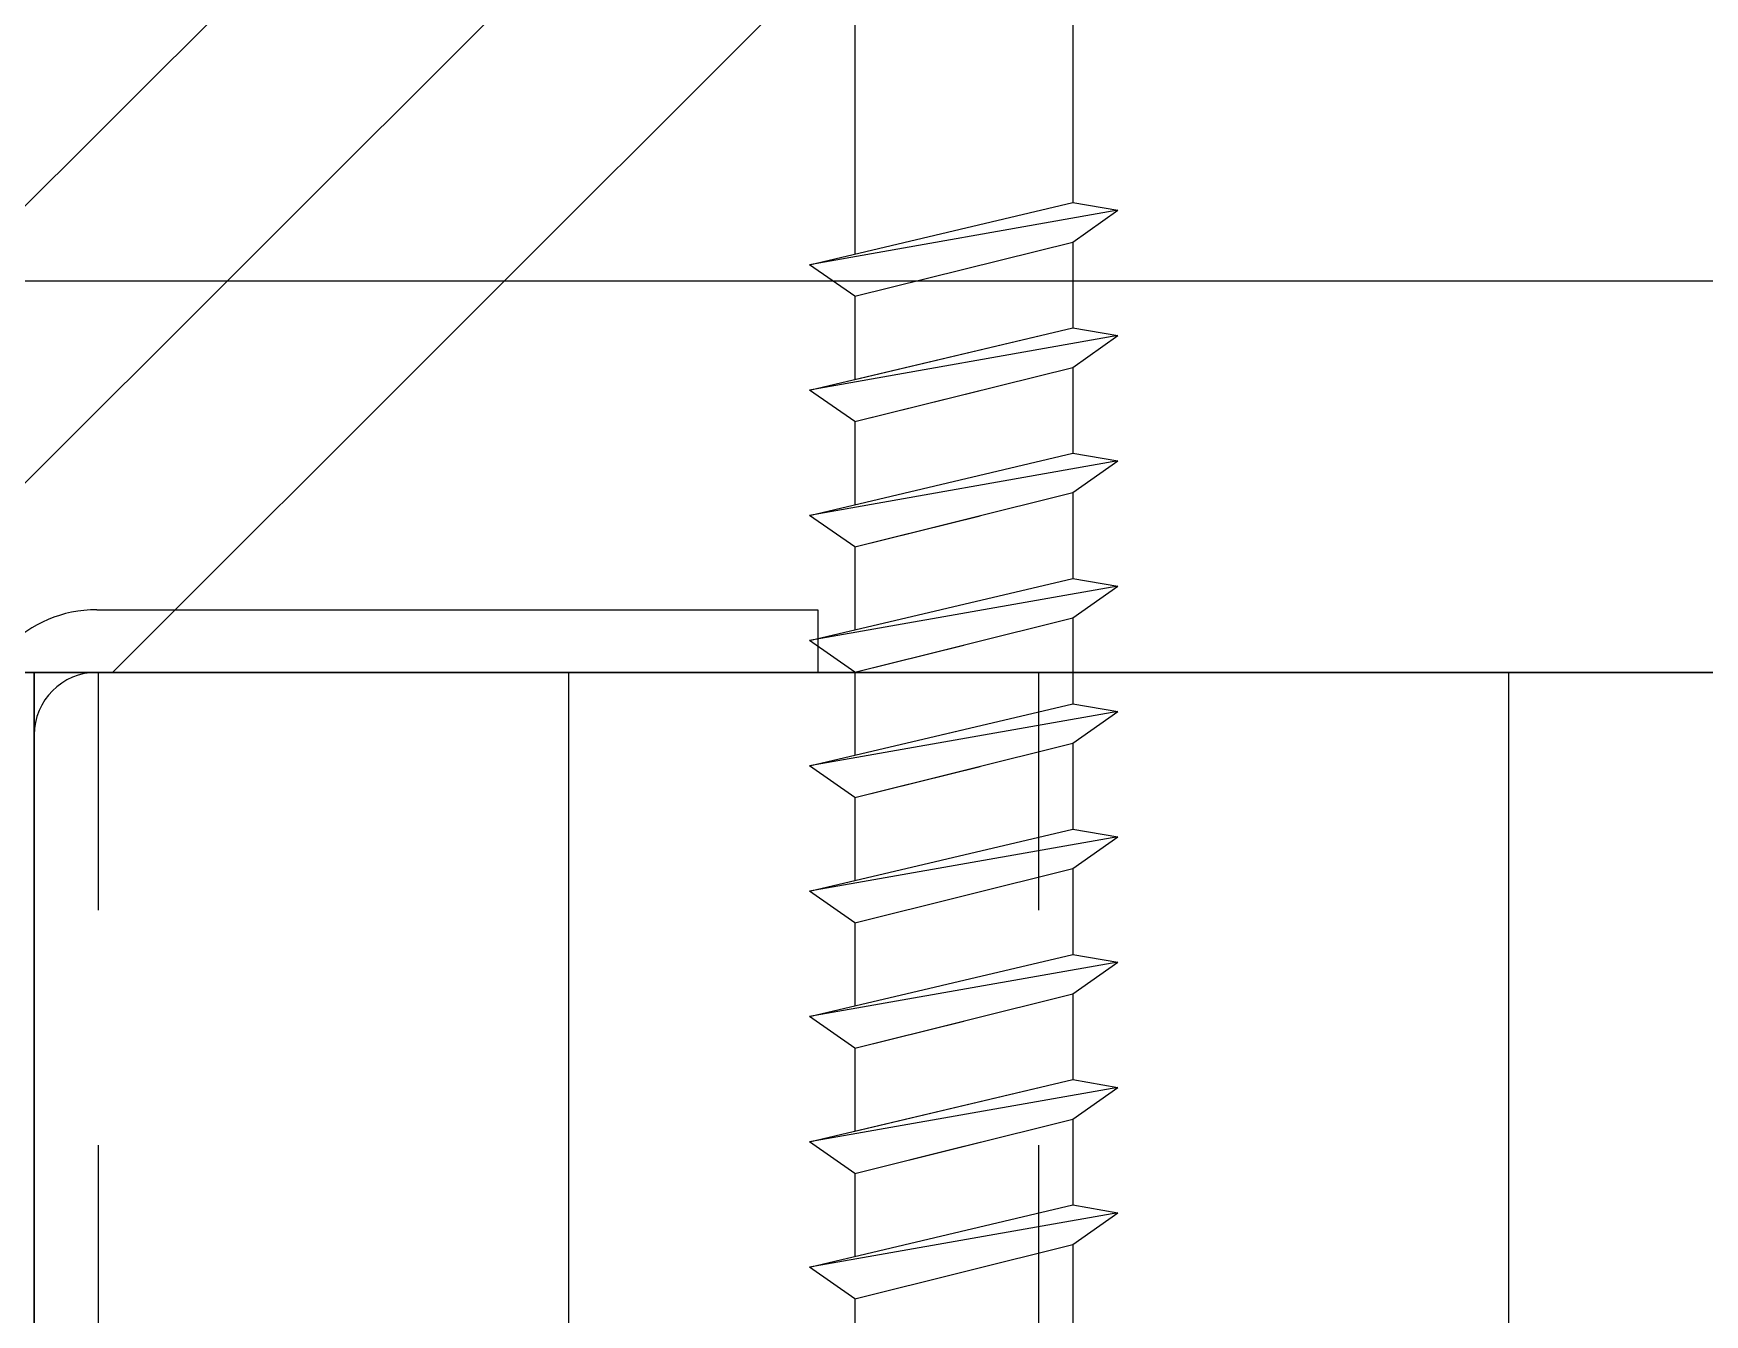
# Model space of a CAD drawing. Header units: inches. Extents: x -2661 to 42767, y -1222 to 9099.
# Drawn here: x -245.677 to -244.344, y 3475.24 to 3476.263 of the extents above; entities that cross this region are included whole.
import ezdxf

# ---------------------------------------------------------------- set-up
doc = ezdxf.new("R2010")
doc.units = ezdxf.units.IN
doc.header["$LTSCALE"] = 12
doc.header["$MEASUREMENT"] = 0
doc.layers.get('0').update_dxf_attribs({"linetype": 'CONTINUOUS'})
for name, color, linetype in [('S-FASTENERS', 2, 'CONTINUOUS'), ('S-SIMPSON', 2, 'CONTINUOUS'), ('S-WOOD', 3, 'CONTINUOUS')]:
    doc.layers.add(name, color=color, linetype=linetype)

# ---------------------------------------------------------------- blocks, each defined once
blk = doc.blocks.new('*U1147')
at = {"layer": 'S-WOOD'}
h = blk.add_hatch(dxfattribs=at)
h.set_pattern_fill('ANSI33', color=1, scale=3, angle=45, style=0)
h.set_pattern_definition([(90, (3.75, -8.375), (-0.75, 1e-16), []), (90, (4.125, -8), (-0.75, 1e-16), [0.375, -0.1875])])
h.paths.add_polyline_path([(5.25, -11.875), (0, -11.875), (0, 0), (5.25, 0)])
blk.add_lwpolyline([(5.25, -11.875), (0, -11.875), (0, 0), (5.25, 0)], close=True)
at = {"color": 4}
blk.add_lwpolyline([(0, 0), (5.25, 0), (5.25, -11.875), (0, -11.875)], close=True, dxfattribs=at)
blk = doc.blocks.new('SDS.25X6-f')
at = {"layer": 'S-SIMPSON'}
for p, q in [((0.087, -0.5316), (0.087, -2.75)), ((0.087, -0.5316), (0.087, -2.75)), ((-0.087, -0.536), (-0.087, -2.7912)), ((-0.087, -0.5749), (-0.087, -2.7912)), ((0.087, -2.6816), (0.087, -2.75)), ((0.087, -2.6816), (0.087, -2.75)), ((0.087, -2.6816), (0.087, -2.75)), ((0.087, -2.6816), (0.087, -2.75)), ((0.087, -2.6816), (0.087, -2.75)), ((0.087, -2.6816), (0.087, -2.75)), ((-0.087, -2.7249), (-0.087, -2.7912)), ((-0.087, -2.7249), (-0.087, -2.7912)), ((-0.087, -2.7249), (-0.087, -2.7912)), ((-0.087, -2.7249), (-0.087, -2.7912)), ((-0.087, -2.7249), (-0.087, -2.7912)), ((-0.087, -2.7249), (-0.087, -2.7912)), ((-0.087, -2.7249), (-0.087, -2.7912)), ((-0.087, -2.7249), (-0.087, -2.7912))]:
    blk.add_line(p, q, dxfattribs=at)
at = {"layer": 'S-SIMPSON', "color": 1}
for p, q in [((-0.123, -2.7997), (0.087, -2.75)), ((-0.123, -2.7997), (0.087, -2.75)), ((-0.123, -2.7997), (0.087, -2.75)), ((-0.123, -2.7997), (0.087, -2.75)), ((0.123, -2.7563), (-0.123, -2.7997)), ((0.123, -2.7563), (-0.123, -2.7997)), ((0.123, -2.7563), (-0.123, -2.7997)), ((0.123, -2.7563), (-0.123, -2.7997)), ((0.087, -2.75), (0.123, -2.7563)), ((0.087, -2.75), (0.123, -2.7563)), ((0.087, -2.75), (0.123, -2.7563)), ((0.087, -2.75), (0.123, -2.7563)), ((0.087, -2.7816), (0.123, -2.7563)), ((0.087, -2.7816), (0.123, -2.7563)), ((0.087, -2.7816), (0.123, -2.7563)), ((0.087, -2.7816), (0.123, -2.7563)), ((-0.087, -2.8249), (0.087, -2.7816)), ((-0.087, -2.8249), (0.087, -2.7816)), ((-0.087, -2.8249), (0.087, -2.7816)), ((-0.087, -2.8249), (0.087, -2.7816)), ((0.087, -2.7816), (0.087, -2.85)), ((0.087, -2.7816), (0.087, -2.85)), ((0.087, -2.7816), (0.087, -2.85)), ((0.087, -2.7816), (0.087, -2.85)), ((0.087, -2.7816), (0.087, -2.85)), ((0.087, -2.7816), (0.087, -2.85)), ((0.087, -2.7816), (0.087, -2.85)), ((0.087, -2.7816), (0.087, -2.85)), ((0.087, -2.7816), (0.087, -2.85)), ((0.087, -2.7816), (0.087, -2.85)), ((0.087, -2.7816), (0.087, -2.85)), ((0.087, -2.7816), (0.087, -2.85)), ((0.087, -2.7816), (0.087, -2.85)), ((0.087, -2.7816), (0.087, -2.85)), ((-0.087, -2.8249), (-0.123, -2.7997)), ((-0.087, -2.8249), (-0.123, -2.7997)), ((-0.087, -2.8249), (-0.123, -2.7997)), ((-0.087, -2.8249), (-0.123, -2.7997)), ((-0.087, -2.8249), (-0.123, -2.7997)), ((-0.087, -2.8249), (0, -2.8032)), ((-0.087, -2.8249), (-0.087, -2.8912)), ((-0.087, -2.8249), (-0.087, -2.8912)), ((-0.087, -2.8249), (-0.087, -2.8912)), ((-0.087, -2.8249), (-0.087, -2.8912)), ((-0.087, -2.8249), (-0.087, -2.8912)), ((-0.087, -2.8249), (-0.087, -2.8912)), ((-0.087, -2.8249), (-0.087, -2.8912)), ((-0.087, -2.8249), (-0.087, -2.8912)), ((-0.087, -2.8249), (-0.087, -2.8912)), ((-0.087, -2.8249), (-0.087, -2.8912)), ((-0.087, -2.8249), (-0.087, -2.8912)), ((-0.087, -2.8249), (-0.087, -2.8912)), ((-0.087, -2.8249), (-0.087, -2.8912)), ((-0.087, -2.8249), (-0.087, -2.8912)), ((-0.087, -2.8249), (-0.087, -2.8912)), ((-0.087, -2.8249), (-0.087, -2.8912)), ((-0.123, -2.8997), (0.087, -2.85)), ((-0.123, -2.8997), (0.087, -2.85)), ((-0.123, -2.8997), (0.087, -2.85)), ((-0.123, -2.8997), (0.087, -2.85)), ((-0.123, -2.8997), (0.087, -2.85)), ((-0.123, -2.8997), (0.087, -2.85)), ((-0.123, -2.8997), (0.087, -2.85)), ((-0.123, -2.8997), (0.087, -2.85)), ((-0.087, -2.8912), (0.087, -2.85)), ((0.087, -2.85), (0.123, -2.8563)), ((0.087, -2.85), (0.123, -2.8563)), ((0.087, -2.85), (0.123, -2.8563)), ((0.087, -2.85), (0.123, -2.8563)), ((0.087, -2.85), (0.123, -2.8563)), ((0.087, -2.85), (0.123, -2.8563)), ((0.087, -2.85), (0.123, -2.8563)), ((0.087, -2.85), (0.123, -2.8563)), ((0.087, -2.85), (0.123, -2.8563)), ((0.123, -2.8563), (-0.123, -2.8997)), ((0.123, -2.8563), (-0.123, -2.8997)), ((0.123, -2.8563), (-0.123, -2.8997)), ((0.123, -2.8563), (-0.123, -2.8997)), ((0.123, -2.8563), (-0.123, -2.8997)), ((0.123, -2.8563), (-0.123, -2.8997)), ((0.123, -2.8563), (-0.123, -2.8997)), ((0.123, -2.8563), (-0.123, -2.8997)), ((0.123, -2.8563), (-0.123, -2.8997)), ((0.087, -2.8816), (0.123, -2.8563)), ((0.087, -2.8816), (0.123, -2.8563)), ((0.087, -2.8816), (0.123, -2.8563)), ((0.087, -2.8816), (0.123, -2.8563)), ((0.087, -2.8816), (0.123, -2.8563)), ((0.087, -2.8816), (0.123, -2.8563)), ((0.087, -2.8816), (0.123, -2.8563)), ((0.087, -2.8816), (0.123, -2.8563)), ((0.087, -2.8816), (0.123, -2.8563)), ((-0.087, -2.9249), (0.087, -2.8816)), ((-0.087, -2.9249), (0.087, -2.8816)), ((-0.087, -2.9249), (0.087, -2.8816)), ((-0.087, -2.9249), (0.087, -2.8816)), ((-0.087, -2.9249), (0.087, -2.8816)), ((-0.087, -2.9249), (0.087, -2.8816)), ((-0.087, -2.9249), (0.087, -2.8816)), ((-0.087, -2.9249), (0.087, -2.8816)), ((-0.087, -2.9249), (0.087, -2.8816)), ((0.087, -2.8816), (0.087, -2.95)), ((0.087, -2.8816), (0.087, -2.95)), ((0.087, -2.8816), (0.087, -2.95)), ((0.087, -2.8816), (0.087, -2.95)), ((0.087, -2.8816), (0.087, -2.95)), ((0.087, -2.8816), (0.087, -2.95)), ((0.087, -2.8816), (0.087, -2.95)), ((0.087, -2.8816), (0.087, -2.95)), ((0.087, -2.8816), (0.087, -2.95)), ((0.087, -2.8816), (0.087, -2.95)), ((0.087, -2.8816), (0.087, -2.95)), ((0.087, -2.8816), (0.087, -2.95)), ((0.087, -2.8816), (0.087, -2.95)), ((0.087, -2.8816), (0.087, -2.95)), ((0.087, -2.8816), (0.087, -2.95)), ((0.087, -2.8816), (0.087, -2.95)), ((0.087, -2.8816), (0.087, -2.95)), ((0.087, -2.8816), (0.087, -2.95)), ((0.087, -2.8816), (0.087, -2.95)), ((0.087, -2.8816), (0.087, -2.95)), ((0.087, -2.8816), (0.087, -2.95)), ((-0.087, -2.9249), (-0.123, -2.8997)), ((-0.087, -2.9249), (-0.123, -2.8997)), ((-0.087, -2.9249), (-0.123, -2.8997)), ((-0.087, -2.9249), (-0.123, -2.8997)), ((-0.087, -2.9249), (-0.123, -2.8997)), ((-0.087, -2.9249), (-0.123, -2.8997)), ((-0.087, -2.9249), (-0.123, -2.8997)), ((-0.087, -2.9249), (-0.123, -2.8997)), ((-0.087, -2.9249), (-0.123, -2.8997)), ((-0.087, -2.9249), (-0.123, -2.8997)), ((-0.087, -2.9249), (-0.123, -2.8997)), ((-0.087, -2.9249), (-0.123, -2.8997)), ((-0.087, -2.9249), (-0.123, -2.8997)), ((-0.087, -2.9249), (0.013, -2.9)), ((-0.087, -2.9249), (0.013, -2.9)), ((-0.087, -2.9249), (0.013, -2.9)), ((-0.087, -2.9249), (0, -2.9032)), ((-0.087, -2.9249), (-0.087, -2.9912)), ((-0.087, -2.9249), (-0.087, -2.9912)), ((-0.087, -2.9249), (-0.087, -2.9912)), ((-0.087, -2.9249), (-0.087, -2.9912)), ((-0.087, -2.9249), (-0.087, -2.9912)), ((-0.087, -2.9249), (-0.087, -2.9912)), ((-0.087, -2.9249), (-0.087, -2.9912)), ((-0.087, -2.9249), (-0.087, -2.9912)), ((-0.087, -2.9249), (-0.087, -2.9912)), ((-0.087, -2.9249), (-0.087, -2.9912)), ((-0.087, -2.9249), (-0.087, -2.9912)), ((-0.087, -2.9249), (-0.087, -2.9912)), ((-0.087, -2.9249), (-0.087, -2.9912)), ((-0.087, -2.9249), (-0.087, -2.9912)), ((-0.087, -2.9249), (-0.087, -2.9912)), ((-0.087, -2.9249), (-0.087, -2.9912)), ((-0.087, -2.9249), (-0.087, -2.9912)), ((-0.087, -2.9249), (-0.087, -2.9912)), ((-0.087, -2.9249), (-0.087, -2.9912)), ((-0.087, -2.9249), (-0.087, -2.9912)), ((-0.087, -2.9249), (-0.087, -2.9912)), ((-0.123, -2.9997), (0.087, -2.95)), ((-0.123, -2.9997), (0.087, -2.95)), ((-0.123, -2.9997), (0.087, -2.95)), ((-0.123, -2.9997), (0.087, -2.95)), ((-0.123, -2.9997), (0.087, -2.95)), ((-0.123, -2.9997), (0.087, -2.95)), ((-0.123, -2.9997), (0.087, -2.95)), ((-0.123, -2.9997), (0.087, -2.95)), ((-0.123, -2.9997), (0.087, -2.95)), ((-0.123, -2.9997), (0.087, -2.95)), ((-0.123, -2.9997), (0.087, -2.95)), ((-0.123, -2.9997), (0.087, -2.95)), ((0.123, -2.9563), (-0.123, -2.9997)), ((0.123, -2.9563), (-0.123, -2.9997)), ((0.123, -2.9563), (-0.123, -2.9997)), ((0.123, -2.9563), (-0.123, -2.9997)), ((0.123, -2.9563), (-0.123, -2.9997)), ((0.123, -2.9563), (-0.123, -2.9997)), ((0.123, -2.9563), (-0.123, -2.9997)), ((0.123, -2.9563), (-0.123, -2.9997)), ((0.123, -2.9563), (-0.123, -2.9997)), ((0.123, -2.9563), (-0.123, -2.9997)), ((0.123, -2.9563), (-0.123, -2.9997)), ((0.123, -2.9563), (-0.123, -2.9997)), ((0.087, -2.95), (0.123, -2.9563)), ((0.087, -2.95), (0.123, -2.9563)), ((0.087, -2.95), (0.123, -2.9563)), ((0.087, -2.95), (0.123, -2.9563)), ((0.087, -2.95), (0.123, -2.9563)), ((0.087, -2.95), (0.123, -2.9563)), ((0.087, -2.95), (0.123, -2.9563)), ((0.087, -2.95), (0.123, -2.9563)), ((0.087, -2.95), (0.123, -2.9563)), ((0.087, -2.95), (0.123, -2.9563)), ((0.087, -2.95), (0.123, -2.9563)), ((0.087, -2.95), (0.123, -2.9563)), ((0.087, -2.9816), (0.123, -2.9563)), ((0.087, -2.9816), (0.123, -2.9563)), ((0.087, -2.9816), (0.123, -2.9563)), ((0.087, -2.9816), (0.123, -2.9563)), ((0.087, -2.9816), (0.123, -2.9563)), ((0.087, -2.9816), (0.123, -2.9563)), ((0.087, -2.9816), (0.123, -2.9563)), ((0.087, -2.9816), (0.123, -2.9563)), ((0.087, -2.9816), (0.123, -2.9563)), ((0.087, -2.9816), (0.123, -2.9563)), ((0.087, -2.9816), (0.123, -2.9563)), ((0.087, -2.9816), (0.123, -2.9563)), ((-0.087, -3.0249), (0.087, -2.9816)), ((-0.087, -3.0249), (0.087, -2.9816)), ((-0.087, -3.0249), (0.087, -2.9816)), ((-0.087, -3.0249), (0.087, -2.9816)), ((-0.087, -3.0249), (0.087, -2.9816)), ((-0.087, -3.0249), (0.087, -2.9816)), ((-0.087, -3.0249), (0.087, -2.9816)), ((-0.087, -3.0249), (0.087, -2.9816)), ((-0.087, -3.0249), (0.087, -2.9816)), ((-0.087, -3.0249), (0.087, -2.9816)), ((-0.087, -3.0249), (0.087, -2.9816)), ((-0.087, -3.0249), (0.087, -2.9816)), ((0.087, -2.9816), (0.087, -3.05)), ((0.087, -2.9816), (0.087, -3.05)), ((0.087, -2.9816), (0.087, -3.05)), ((0.087, -2.9816), (0.087, -3.05)), ((0.087, -2.9816), (0.087, -3.05)), ((0.087, -2.9816), (0.087, -3.05)), ((0.087, -2.9816), (0.087, -3.05)), ((0.087, -2.9816), (0.087, -3.05)), ((0.087, -2.9816), (0.087, -3.05)), ((0.087, -2.9816), (0.087, -3.05)), ((0.087, -2.9816), (0.087, -3.05)), ((0.087, -2.9816), (0.087, -3.05)), ((0.087, -2.9816), (0.087, -3.05)), ((0.087, -2.9816), (0.087, -3.05)), ((0.087, -2.9816), (0.087, -3.05)), ((0.087, -2.9816), (0.087, -3.05)), ((0.087, -2.9816), (0.087, -3.05)), ((0.087, -2.9816), (0.087, -3.05)), ((0.087, -2.9816), (0.087, -3.05)), ((0.087, -2.9816), (0.087, -3.05)), ((0.087, -2.9816), (0.087, -3.05)), ((0.087, -2.9816), (0.087, -3.05)), ((0.087, -2.9816), (0.087, -3.05)), ((0.087, -2.9816), (0.087, -3.05)), ((0.087, -2.9816), (0.087, -3.05)), ((-0.087, -3.0249), (-0.123, -2.9997)), ((-0.087, -3.0249), (-0.123, -2.9997)), ((-0.087, -3.0249), (-0.123, -2.9997)), ((-0.087, -3.0249), (-0.123, -2.9997)), ((-0.087, -3.0249), (-0.123, -2.9997)), ((-0.087, -3.0249), (-0.123, -2.9997)), ((-0.087, -3.0249), (-0.123, -2.9997)), ((-0.087, -3.0249), (-0.123, -2.9997)), ((-0.087, -3.0249), (-0.123, -2.9997)), ((-0.087, -3.0249), (-0.123, -2.9997)), ((-0.087, -3.0249), (-0.123, -2.9997)), ((-0.087, -3.0249), (-0.123, -2.9997)), ((-0.087, -3.0249), (-0.123, -2.9997)), ((-0.087, -3.0249), (-0.123, -2.9997)), ((-0.087, -3.0249), (-0.123, -2.9997)), ((-0.087, -3.0249), (0.013, -3)), ((-0.087, -3.0249), (0.013, -3)), ((-0.087, -3.0249), (0.013, -3)), ((-0.087, -3.0249), (-0.087, -3.0912)), ((-0.087, -3.0249), (-0.087, -3.0912)), ((-0.087, -3.0249), (-0.087, -3.0912)), ((-0.087, -3.0249), (-0.087, -3.0912)), ((-0.087, -3.0249), (-0.087, -3.0912)), ((-0.087, -3.0249), (-0.087, -3.0912)), ((-0.087, -3.0249), (-0.087, -3.0912)), ((-0.087, -3.0249), (-0.087, -3.0912)), ((-0.087, -3.0249), (-0.087, -3.0912)), ((-0.087, -3.0249), (-0.087, -3.0912)), ((-0.087, -3.0249), (-0.087, -3.0912)), ((-0.087, -3.0249), (-0.087, -3.0912)), ((-0.087, -3.0249), (-0.087, -3.0912)), ((-0.087, -3.0249), (-0.087, -3.0912)), ((-0.087, -3.0249), (-0.087, -3.0912)), ((-0.087, -3.0249), (-0.087, -3.0912)), ((-0.087, -3.0249), (-0.087, -3.0912)), ((-0.087, -3.0249), (-0.087, -3.0912)), ((-0.087, -3.0249), (-0.087, -3.0912)), ((-0.087, -3.0249), (-0.087, -3.0912)), ((-0.087, -3.0249), (-0.087, -3.0912)), ((-0.087, -3.0249), (-0.087, -3.0912)), ((-0.087, -3.0249), (-0.087, -3.0912)), ((-0.087, -3.0249), (-0.087, -3.0912)), ((-0.087, -3.0249), (-0.087, -3.0912)), ((-0.123, -3.0997), (0.087, -3.05)), ((-0.123, -3.0997), (0.087, -3.05)), ((-0.123, -3.0997), (0.087, -3.05)), ((-0.123, -3.0997), (0.087, -3.05)), ((-0.123, -3.0997), (0.087, -3.05)), ((-0.123, -3.0997), (0.087, -3.05)), ((-0.123, -3.0997), (0.087, -3.05)), ((-0.123, -3.0997), (0.087, -3.05)), ((-0.123, -3.0997), (0.087, -3.05)), ((-0.123, -3.0997), (0.087, -3.05)), ((-0.123, -3.0997), (0.087, -3.05)), ((-0.123, -3.0997), (0.087, -3.05)), ((-0.123, -3.0997), (0.087, -3.05)), ((-0.123, -3.0997), (0.087, -3.05)), ((-0.123, -3.0997), (0.087, -3.05)), ((-0.123, -3.0997), (0.087, -3.05)), ((-0.123, -3.0997), (0.087, -3.05)), ((-0.123, -3.0997), (0.087, -3.05)), ((-0.123, -3.0997), (0.087, -3.05)), ((0.087, -3.05), (0.123, -3.0563)), ((0.087, -3.05), (0.123, -3.0563)), ((0.087, -3.05), (0.123, -3.0563)), ((0.087, -3.05), (0.123, -3.0563)), ((0.087, -3.05), (0.123, -3.0563)), ((0.087, -3.05), (0.123, -3.0563)), ((0.087, -3.05), (0.123, -3.0563)), ((0.087, -3.05), (0.123, -3.0563)), ((0.087, -3.05), (0.123, -3.0563)), ((0.087, -3.05), (0.123, -3.0563)), ((0.087, -3.05), (0.123, -3.0563)), ((0.087, -3.05), (0.123, -3.0563)), ((0.087, -3.05), (0.123, -3.0563)), ((0.087, -3.05), (0.123, -3.0563)), ((0.087, -3.05), (0.123, -3.0563)), ((0.087, -3.05), (0.123, -3.0563)), ((0.087, -3.05), (0.123, -3.0563)), ((0.087, -3.05), (0.123, -3.0563)), ((0.087, -3.05), (0.123, -3.0563)), ((0.123, -3.0563), (-0.123, -3.0997)), ((0.123, -3.0563), (-0.123, -3.0997)), ((0.123, -3.0563), (-0.123, -3.0997)), ((0.123, -3.0563), (-0.123, -3.0997)), ((0.123, -3.0563), (-0.123, -3.0997)), ((0.123, -3.0563), (-0.123, -3.0997)), ((0.123, -3.0563), (-0.123, -3.0997)), ((0.123, -3.0563), (-0.123, -3.0997)), ((0.123, -3.0563), (-0.123, -3.0997)), ((0.123, -3.0563), (-0.123, -3.0997)), ((0.123, -3.0563), (-0.123, -3.0997)), ((0.123, -3.0563), (-0.123, -3.0997)), ((0.123, -3.0563), (-0.123, -3.0997)), ((0.123, -3.0563), (-0.123, -3.0997)), ((0.123, -3.0563), (-0.123, -3.0997)), ((0.123, -3.0563), (-0.123, -3.0997)), ((0.123, -3.0563), (-0.123, -3.0997)), ((0.123, -3.0563), (-0.123, -3.0997)), ((0.123, -3.0563), (-0.123, -3.0997)), ((0.087, -3.0816), (0.123, -3.0563)), ((0.087, -3.0816), (0.123, -3.0563)), ((0.087, -3.0816), (0.123, -3.0563)), ((0.087, -3.0816), (0.123, -3.0563)), ((0.087, -3.0816), (0.123, -3.0563)), ((0.087, -3.0816), (0.123, -3.0563)), ((0.087, -3.0816), (0.123, -3.0563)), ((0.087, -3.0816), (0.123, -3.0563)), ((0.087, -3.0816), (0.123, -3.0563)), ((0.087, -3.0816), (0.123, -3.0563)), ((0.087, -3.0816), (0.123, -3.0563)), ((0.087, -3.0816), (0.123, -3.0563)), ((0.087, -3.0816), (0.123, -3.0563)), ((0.087, -3.0816), (0.123, -3.0563)), ((0.087, -3.0816), (0.123, -3.0563)), ((0.087, -3.0816), (0.123, -3.0563)), ((0.087, -3.0816), (0.123, -3.0563)), ((0.087, -3.0816), (0.123, -3.0563)), ((0.087, -3.0816), (0.123, -3.0563)), ((-0.087, -3.1249), (0.087, -3.0816)), ((-0.087, -3.1249), (0.087, -3.0816)), ((-0.087, -3.1249), (0.087, -3.0816)), ((-0.087, -3.1249), (0.087, -3.0816)), ((-0.087, -3.1249), (0.087, -3.0816)), ((-0.087, -3.1249), (0.087, -3.0816)), ((-0.087, -3.1249), (0.087, -3.0816)), ((-0.087, -3.1249), (0.087, -3.0816)), ((-0.087, -3.1249), (0.087, -3.0816)), ((-0.087, -3.1249), (0.087, -3.0816)), ((-0.087, -3.1249), (0.087, -3.0816)), ((-0.087, -3.1249), (0.087, -3.0816)), ((-0.087, -3.1249), (0.087, -3.0816)), ((-0.087, -3.1249), (0.087, -3.0816)), ((-0.087, -3.1249), (0.087, -3.0816)), ((-0.087, -3.1249), (0.087, -3.0816)), ((-0.087, -3.1249), (0.087, -3.0816)), ((-0.087, -3.1249), (0.087, -3.0816)), ((-0.087, -3.1249), (0.087, -3.0816)), ((0.087, -3.0816), (0.087, -3.15)), ((0.087, -3.0816), (0.087, -3.15)), ((0.087, -3.0816), (0.087, -3.15)), ((0.087, -3.0816), (0.087, -3.15)), ((0.087, -3.0816), (0.087, -3.15)), ((0.087, -3.0816), (0.087, -3.15)), ((0.087, -3.0816), (0.087, -3.15)), ((0.087, -3.0816), (0.087, -3.15)), ((0.087, -3.0816), (0.087, -3.15)), ((0.087, -3.0816), (0.087, -3.15)), ((0.087, -3.0816), (0.087, -3.15)), ((0.087, -3.0816), (0.087, -3.15)), ((-0.087, -3.1249), (-0.123, -3.0997)), ((-0.087, -3.1249), (-0.123, -3.0997)), ((-0.087, -3.1249), (-0.123, -3.0997)), ((-0.087, -3.1249), (-0.123, -3.0997)), ((-0.087, -3.1249), (-0.123, -3.0997)), ((-0.087, -3.1249), (-0.123, -3.0997)), ((-0.087, -3.1249), (-0.123, -3.0997)), ((-0.087, -3.1249), (-0.123, -3.0997)), ((-0.087, -3.1249), (-0.123, -3.0997)), ((-0.087, -3.1249), (-0.123, -3.0997)), ((-0.087, -3.1249), (-0.123, -3.0997)), ((-0.087, -3.1249), (-0.123, -3.0997)), ((-0.087, -3.1249), (-0.123, -3.0997)), ((-0.087, -3.1249), (-0.123, -3.0997)), ((-0.087, -3.1249), (-0.123, -3.0997)), ((-0.087, -3.1249), (-0.123, -3.0997)), ((-0.087, -3.1249), (-0.123, -3.0997)), ((-0.087, -3.1249), (-0.123, -3.0997)), ((-0.087, -3.1249), (-0.123, -3.0997)), ((-0.087, -3.1249), (-0.123, -3.0997)), ((-0.087, -3.1249), (-0.123, -3.0997)), ((-0.087, -3.1249), (-0.123, -3.0997)), ((-0.087, -3.1249), (-0.123, -3.0997)), ((-0.087, -3.1249), (0, -3.1032)), ((-0.087, -3.1249), (0, -3.1032)), ((-0.087, -3.1249), (0, -3.1032)), ((-0.087, -3.1249), (0, -3.1032)), ((-0.087, -3.1249), (-0.087, -3.1912)), ((-0.087, -3.1249), (-0.087, -3.1912)), ((-0.087, -3.1249), (-0.087, -3.1912)), ((-0.087, -3.1249), (-0.087, -3.1912)), ((-0.087, -3.1249), (-0.087, -3.1912)), ((-0.087, -3.1249), (-0.087, -3.1912)), ((-0.087, -3.1249), (-0.087, -3.1912)), ((-0.087, -3.1249), (-0.087, -3.1912)), ((-0.087, -3.1249), (-0.087, -3.1912)), ((-0.087, -3.1249), (-0.087, -3.1912)), ((-0.087, -3.1249), (-0.087, -3.1912)), ((-0.087, -3.1249), (-0.087, -3.1912)), ((-0.087, -3.1249), (-0.087, -3.1912)), ((-0.087, -3.1249), (-0.087, -3.1912)), ((-0.123, -3.1997), (0.087, -3.15)), ((-0.123, -3.1997), (0.087, -3.15)), ((-0.123, -3.1997), (0.087, -3.15)), ((-0.123, -3.1997), (0.087, -3.15)), ((-0.123, -3.1997), (0.087, -3.15)), ((-0.123, -3.1997), (0.087, -3.15)), ((-0.123, -3.1997), (0.087, -3.15)), ((-0.123, -3.1997), (0.087, -3.15)), ((0.123, -3.1563), (-0.123, -3.1997)), ((0.123, -3.1563), (-0.123, -3.1997)), ((0.123, -3.1563), (-0.123, -3.1997)), ((0.123, -3.1563), (-0.123, -3.1997)), ((0.123, -3.1563), (-0.123, -3.1997)), ((0.123, -3.1563), (-0.123, -3.1997)), ((0.123, -3.1563), (-0.123, -3.1997)), ((0.123, -3.1563), (-0.123, -3.1997)), ((0.123, -3.1563), (-0.123, -3.1997)), ((-0.087, -3.1912), (0.087, -3.15)), ((0.087, -3.15), (0.123, -3.1563)), ((0.087, -3.15), (0.123, -3.1563)), ((0.087, -3.15), (0.123, -3.1563)), ((0.087, -3.15), (0.123, -3.1563)), ((0.087, -3.15), (0.123, -3.1563)), ((0.087, -3.15), (0.123, -3.1563)), ((0.087, -3.15), (0.123, -3.1563)), ((0.087, -3.15), (0.123, -3.1563)), ((0.087, -3.15), (0.123, -3.1563)), ((0.087, -3.1816), (0.123, -3.1563)), ((0.087, -3.1816), (0.123, -3.1563)), ((0.087, -3.1816), (0.123, -3.1563)), ((0.087, -3.1816), (0.123, -3.1563)), ((0.087, -3.1816), (0.123, -3.1563)), ((0.087, -3.1816), (0.123, -3.1563)), ((0.087, -3.1816), (0.123, -3.1563)), ((0.087, -3.1816), (0.123, -3.1563)), ((0.087, -3.1816), (0.123, -3.1563)), ((-0.087, -3.2249), (0.087, -3.1816)), ((-0.087, -3.2249), (0.087, -3.1816)), ((-0.087, -3.2249), (0.087, -3.1816)), ((-0.087, -3.2249), (0.087, -3.1816)), ((-0.087, -3.2249), (0.087, -3.1816)), ((-0.087, -3.2249), (0.087, -3.1816)), ((-0.087, -3.2249), (0.087, -3.1816)), ((-0.087, -3.2249), (0.087, -3.1816)), ((-0.087, -3.2249), (0.087, -3.1816)), ((0.087, -3.1816), (0.087, -3.25)), ((0.087, -3.1816), (0.087, -3.25)), ((0.087, -3.1816), (0.087, -3.25)), ((0.087, -3.1816), (0.087, -3.25)), ((0.087, -3.1816), (0.087, -3.25)), ((0.087, -3.1816), (0.087, -3.25)), ((0.087, -3.1816), (0.087, -3.25)), ((0.087, -3.1816), (0.087, -3.25)), ((0.087, -3.1816), (0.087, -3.25)), ((0.087, -3.1816), (0.087, -3.25)), ((0.087, -3.1816), (0.087, -3.25)), ((0.087, -3.1816), (0.087, -3.25)), ((0.087, -3.1816), (0.087, -3.25)), ((0.087, -3.1816), (0.087, -3.25)), ((0.087, -3.1816), (0.087, -3.25)), ((0.087, -3.1816), (0.087, -3.25)), ((0.087, -3.1816), (0.087, -3.25)), ((-0.087, -3.2249), (-0.123, -3.1997)), ((-0.087, -3.2249), (-0.123, -3.1997)), ((-0.087, -3.2249), (-0.123, -3.1997)), ((-0.087, -3.2249), (-0.123, -3.1997)), ((-0.087, -3.2249), (-0.123, -3.1997)), ((-0.087, -3.2249), (-0.123, -3.1997)), ((-0.087, -3.2249), (-0.123, -3.1997)), ((-0.087, -3.2249), (-0.123, -3.1997)), ((-0.087, -3.2249), (-0.123, -3.1997)), ((-0.087, -3.2249), (-0.123, -3.1997)), ((-0.087, -3.2249), (-0.123, -3.1997)), ((-0.087, -3.2249), (-0.123, -3.1997)), ((-0.087, -3.2249), (-0.123, -3.1997)), ((-0.087, -3.2249), (0.013, -3.2)), ((-0.087, -3.2249), (0.013, -3.2)), ((-0.087, -3.2249), (0.013, -3.2)), ((-0.087, -3.2249), (0, -3.2032)), ((-0.087, -3.2249), (-0.087, -3.2912)), ((-0.087, -3.2249), (-0.087, -3.2912)), ((-0.087, -3.2249), (-0.087, -3.2912)), ((-0.087, -3.2249), (-0.087, -3.2912)), ((-0.087, -3.2249), (-0.087, -3.2912)), ((-0.087, -3.2249), (-0.087, -3.2912)), ((-0.087, -3.2249), (-0.087, -3.2912)), ((-0.087, -3.2249), (-0.087, -3.2912)), ((-0.087, -3.2249), (-0.087, -3.2912)), ((-0.087, -3.2249), (-0.087, -3.2912)), ((-0.087, -3.2249), (-0.087, -3.2912)), ((-0.087, -3.2249), (-0.087, -3.2912)), ((-0.087, -3.2249), (-0.087, -3.2912)), ((-0.087, -3.2249), (-0.087, -3.2912)), ((-0.087, -3.2249), (-0.087, -3.2912)), ((-0.087, -3.2249), (-0.087, -3.2912)), ((-0.123, -3.2997), (0.087, -3.25)), ((-0.123, -3.2997), (0.087, -3.25)), ((-0.123, -3.2997), (0.087, -3.25)), ((-0.123, -3.2997), (0.087, -3.25)), ((-0.123, -3.2997), (0.087, -3.25)), ((-0.123, -3.2997), (0.087, -3.25)), ((-0.123, -3.2997), (0.087, -3.25)), ((-0.123, -3.2997), (0.087, -3.25)), ((-0.123, -3.2997), (0.087, -3.25)), ((-0.123, -3.2997), (0.087, -3.25)), ((-0.123, -3.2997), (0.087, -3.25)), ((-0.123, -3.2997), (0.087, -3.25)), ((0.087, -3.25), (0.123, -3.2563)), ((0.087, -3.25), (0.123, -3.2563)), ((0.087, -3.25), (0.123, -3.2563)), ((0.087, -3.25), (0.123, -3.2563)), ((0.087, -3.25), (0.123, -3.2563)), ((0.087, -3.25), (0.123, -3.2563)), ((0.087, -3.25), (0.123, -3.2563)), ((0.087, -3.25), (0.123, -3.2563)), ((0.087, -3.25), (0.123, -3.2563)), ((0.087, -3.25), (0.123, -3.2563)), ((0.087, -3.25), (0.123, -3.2563)), ((0.087, -3.25), (0.123, -3.2563)), ((0.123, -3.2563), (-0.123, -3.2997)), ((0.123, -3.2563), (-0.123, -3.2997)), ((0.123, -3.2563), (-0.123, -3.2997)), ((0.123, -3.2563), (-0.123, -3.2997)), ((0.123, -3.2563), (-0.123, -3.2997)), ((0.123, -3.2563), (-0.123, -3.2997)), ((0.123, -3.2563), (-0.123, -3.2997)), ((0.123, -3.2563), (-0.123, -3.2997)), ((0.123, -3.2563), (-0.123, -3.2997)), ((0.123, -3.2563), (-0.123, -3.2997)), ((0.123, -3.2563), (-0.123, -3.2997)), ((0.123, -3.2563), (-0.123, -3.2997)), ((0.087, -3.2816), (0.123, -3.2563)), ((0.087, -3.2816), (0.123, -3.2563)), ((0.087, -3.2816), (0.123, -3.2563)), ((0.087, -3.2816), (0.123, -3.2563)), ((0.087, -3.2816), (0.123, -3.2563)), ((0.087, -3.2816), (0.123, -3.2563)), ((0.087, -3.2816), (0.123, -3.2563)), ((0.087, -3.2816), (0.123, -3.2563)), ((0.087, -3.2816), (0.123, -3.2563)), ((0.087, -3.2816), (0.123, -3.2563)), ((0.087, -3.2816), (0.123, -3.2563)), ((0.087, -3.2816), (0.123, -3.2563)), ((-0.087, -3.3249), (0.087, -3.2816)), ((-0.087, -3.3249), (0.087, -3.2816)), ((-0.087, -3.3249), (0.087, -3.2816)), ((-0.087, -3.3249), (0.087, -3.2816)), ((-0.087, -3.3249), (0.087, -3.2816)), ((-0.087, -3.3249), (0.087, -3.2816)), ((-0.087, -3.3249), (0.087, -3.2816)), ((-0.087, -3.3249), (0.087, -3.2816)), ((-0.087, -3.3249), (0.087, -3.2816)), ((-0.087, -3.3249), (0.087, -3.2816)), ((-0.087, -3.3249), (0.087, -3.2816)), ((-0.087, -3.3249), (0.087, -3.2816)), ((0.087, -3.2816), (0.087, -3.35)), ((0.087, -3.2816), (0.087, -3.35)), ((0.087, -3.2816), (0.087, -3.35)), ((0.087, -3.2816), (0.087, -3.35)), ((0.087, -3.2816), (0.087, -3.35)), ((0.087, -3.2816), (0.087, -3.35)), ((0.087, -3.2816), (0.087, -3.35)), ((0.087, -3.2816), (0.087, -3.35)), ((0.087, -3.2816), (0.087, -3.35)), ((0.087, -3.2816), (0.087, -3.35)), ((0.087, -3.2816), (0.087, -3.35)), ((0.087, -3.2816), (0.087, -3.35)), ((0.087, -3.2816), (0.087, -3.35)), ((0.087, -3.2816), (0.087, -3.35)), ((0.087, -3.2816), (0.087, -3.35)), ((0.087, -3.2816), (0.087, -3.35)), ((0.087, -3.2816), (0.087, -3.35)), ((-0.087, -3.3249), (-0.123, -3.2997)), ((-0.087, -3.3249), (-0.123, -3.2997)), ((-0.087, -3.3249), (-0.123, -3.2997)), ((-0.087, -3.3249), (-0.123, -3.2997)), ((-0.087, -3.3249), (-0.123, -3.2997)), ((-0.087, -3.3249), (-0.123, -3.2997)), ((-0.087, -3.3249), (-0.123, -3.2997)), ((-0.087, -3.3249), (-0.123, -3.2997)), ((-0.087, -3.3249), (-0.123, -3.2997)), ((-0.087, -3.3249), (-0.123, -3.2997)), ((-0.087, -3.3249), (-0.123, -3.2997)), ((-0.087, -3.3249), (-0.123, -3.2997)), ((-0.087, -3.3249), (-0.087, -3.3912)), ((-0.087, -3.3249), (-0.087, -3.3912)), ((-0.087, -3.3249), (-0.087, -3.3912)), ((-0.087, -3.3249), (-0.087, -3.3912)), ((-0.087, -3.3249), (-0.087, -3.3912)), ((-0.087, -3.3249), (-0.087, -3.3912)), ((-0.087, -3.3249), (-0.087, -3.3912)), ((-0.087, -3.3249), (-0.087, -3.3912)), ((-0.087, -3.3249), (-0.087, -3.3912)), ((-0.087, -3.3249), (-0.087, -3.3912)), ((-0.087, -3.3249), (-0.087, -3.3912)), ((-0.087, -3.3249), (-0.087, -3.3912)), ((-0.087, -3.3249), (-0.087, -3.3912)), ((-0.087, -3.3249), (-0.087, -3.3912)), ((-0.087, -3.3249), (-0.087, -3.3912)), ((-0.087, -3.3249), (-0.087, -3.3912)), ((-0.087, -3.3249), (-0.087, -3.3912)), ((-0.123, -3.3997), (0.087, -3.35)), ((-0.123, -3.3997), (0.087, -3.35)), ((-0.123, -3.3997), (0.087, -3.35)), ((-0.123, -3.3997), (0.087, -3.35)), ((-0.123, -3.3997), (0.087, -3.35)), ((-0.123, -3.3997), (0.087, -3.35)), ((-0.123, -3.3997), (0.087, -3.35)), ((-0.123, -3.3997), (0.087, -3.35)), ((-0.123, -3.3997), (0.087, -3.35)), ((-0.123, -3.3997), (0.087, -3.35)), ((-0.123, -3.3997), (0.087, -3.35)), ((-0.123, -3.3997), (0.087, -3.35)), ((-0.123, -3.3997), (0.087, -3.35)), ((-0.123, -3.3997), (0.087, -3.35)), ((-0.123, -3.3997), (0.087, -3.35)), ((0.123, -3.3563), (-0.123, -3.3997)), ((0.123, -3.3563), (-0.123, -3.3997)), ((0.123, -3.3563), (-0.123, -3.3997)), ((0.123, -3.3563), (-0.123, -3.3997)), ((0.123, -3.3563), (-0.123, -3.3997)), ((0.123, -3.3563), (-0.123, -3.3997)), ((0.123, -3.3563), (-0.123, -3.3997)), ((0.123, -3.3563), (-0.123, -3.3997)), ((0.123, -3.3563), (-0.123, -3.3997)), ((0.123, -3.3563), (-0.123, -3.3997)), ((0.123, -3.3563), (-0.123, -3.3997)), ((0.123, -3.3563), (-0.123, -3.3997)), ((0.123, -3.3563), (-0.123, -3.3997)), ((0.123, -3.3563), (-0.123, -3.3997)), ((0.123, -3.3563), (-0.123, -3.3997)), ((0.087, -3.35), (0.123, -3.3563)), ((0.087, -3.35), (0.123, -3.3563)), ((0.087, -3.35), (0.123, -3.3563)), ((0.087, -3.35), (0.123, -3.3563)), ((0.087, -3.35), (0.123, -3.3563)), ((0.087, -3.35), (0.123, -3.3563)), ((0.087, -3.35), (0.123, -3.3563)), ((0.087, -3.35), (0.123, -3.3563)), ((0.087, -3.35), (0.123, -3.3563)), ((0.087, -3.35), (0.123, -3.3563)), ((0.087, -3.35), (0.123, -3.3563)), ((0.087, -3.35), (0.123, -3.3563)), ((0.087, -3.35), (0.123, -3.3563)), ((0.087, -3.35), (0.123, -3.3563)), ((0.087, -3.35), (0.123, -3.3563)), ((0.087, -3.3816), (0.123, -3.3563)), ((0.087, -3.3816), (0.123, -3.3563)), ((0.087, -3.3816), (0.123, -3.3563)), ((0.087, -3.3816), (0.123, -3.3563)), ((0.087, -3.3816), (0.123, -3.3563)), ((0.087, -3.3816), (0.123, -3.3563)), ((0.087, -3.3816), (0.123, -3.3563)), ((0.087, -3.3816), (0.123, -3.3563)), ((0.087, -3.3816), (0.123, -3.3563)), ((0.087, -3.3816), (0.123, -3.3563)), ((0.087, -3.3816), (0.123, -3.3563)), ((0.087, -3.3816), (0.123, -3.3563)), ((0.087, -3.3816), (0.123, -3.3563)), ((0.087, -3.3816), (0.123, -3.3563)), ((0.087, -3.3816), (0.123, -3.3563)), ((-0.087, -3.4249), (0.087, -3.3816)), ((-0.087, -3.4249), (0.087, -3.3816)), ((-0.087, -3.4249), (0.087, -3.3816)), ((-0.087, -3.4249), (0.087, -3.3816)), ((-0.087, -3.4249), (0.087, -3.3816)), ((-0.087, -3.4249), (0.087, -3.3816)), ((-0.087, -3.4249), (0.087, -3.3816)), ((-0.087, -3.4249), (0.087, -3.3816)), ((-0.087, -3.4249), (0.087, -3.3816)), ((-0.087, -3.4249), (0.087, -3.3816)), ((-0.087, -3.4249), (0.087, -3.3816)), ((-0.087, -3.4249), (0.087, -3.3816)), ((-0.087, -3.4249), (0.087, -3.3816)), ((-0.087, -3.4249), (0.087, -3.3816)), ((-0.087, -3.4249), (0.087, -3.3816)), ((0.087, -3.3816), (0.087, -3.45)), ((0.087, -3.3816), (0.087, -3.45)), ((0.087, -3.3816), (0.087, -3.45)), ((0.087, -3.3816), (0.087, -3.45)), ((0.087, -3.3816), (0.087, -3.45)), ((0.087, -3.3816), (0.087, -3.45)), ((0.087, -3.3816), (0.087, -3.45)), ((0.087, -3.3816), (0.087, -3.45)), ((0.087, -3.3816), (0.087, -3.45)), ((0.087, -3.3816), (0.087, -3.45)), ((0.087, -3.3816), (0.087, -3.45)), ((0.087, -3.3816), (0.087, -3.45)), ((0.087, -3.3816), (0.087, -3.45)), ((0.087, -3.3816), (0.087, -3.45)), ((0.087, -3.3816), (0.087, -3.45)), ((0.087, -3.3816), (0.087, -3.45)), ((0.087, -3.3816), (0.087, -3.45)), ((0.087, -3.3816), (0.087, -3.45)), ((-0.087, -3.4249), (-0.123, -3.3997)), ((-0.087, -3.4249), (-0.123, -3.3997)), ((-0.087, -3.4249), (-0.123, -3.3997)), ((-0.087, -3.4249), (-0.123, -3.3997)), ((-0.087, -3.4249), (-0.123, -3.3997)), ((-0.087, -3.4249), (-0.123, -3.3997)), ((-0.087, -3.4249), (-0.123, -3.3997)), ((-0.087, -3.4249), (-0.123, -3.3997)), ((-0.087, -3.4249), (-0.123, -3.3997)), ((-0.087, -3.4249), (-0.123, -3.3997)), ((-0.087, -3.4249), (-0.123, -3.3997)), ((-0.087, -3.4249), (-0.123, -3.3997)), ((-0.087, -3.4249), (-0.123, -3.3997)), ((-0.087, -3.4249), (-0.123, -3.3997)), ((-0.087, -3.4249), (-0.123, -3.3997)), ((-0.087, -3.4249), (-0.123, -3.3997)), ((-0.087, -3.4249), (-0.123, -3.3997)), ((-0.087, -3.4249), (-0.123, -3.3997)), ((-0.087, -3.4249), (0, -3.4032)), ((-0.087, -3.4249), (0, -3.4032)), ((-0.087, -3.4249), (0, -3.4032)), ((-0.087, -3.4249), (-0.087, -3.4912)), ((-0.087, -3.4249), (-0.087, -3.4912)), ((-0.087, -3.4249), (-0.087, -3.4912)), ((-0.087, -3.4249), (-0.087, -3.4912)), ((-0.087, -3.4249), (-0.087, -3.4912)), ((-0.087, -3.4249), (-0.087, -3.4912)), ((-0.087, -3.4249), (-0.087, -3.4912)), ((-0.087, -3.4249), (-0.087, -3.4912)), ((-0.087, -3.4249), (-0.087, -3.4912)), ((-0.087, -3.4249), (-0.087, -3.4912)), ((-0.087, -3.4249), (-0.087, -3.4912)), ((-0.087, -3.4249), (-0.087, -3.4912)), ((-0.123, -3.4997), (0.087, -3.45)), ((-0.123, -3.4997), (0.087, -3.45)), ((-0.123, -3.4997), (0.087, -3.45)), ((-0.123, -3.4997), (0.087, -3.45)), ((-0.123, -3.4997), (0.087, -3.45)), ((-0.123, -3.4997), (0.087, -3.45)), ((-0.123, -3.4997), (0.087, -3.45)), ((-0.123, -3.4997), (0.087, -3.45)), ((-0.087, -3.4912), (0.087, -3.45)), ((0.087, -3.45), (0.123, -3.4563)), ((0.087, -3.45), (0.123, -3.4563)), ((0.087, -3.45), (0.123, -3.4563)), ((0.087, -3.45), (0.123, -3.4563)), ((0.087, -3.45), (0.123, -3.4563)), ((0.087, -3.45), (0.123, -3.4563)), ((0.087, -3.45), (0.123, -3.4563)), ((0.087, -3.45), (0.123, -3.4563)), ((0.087, -3.45), (0.123, -3.4563)), ((0.123, -3.4563), (-0.123, -3.4997)), ((0.123, -3.4563), (-0.123, -3.4997)), ((0.123, -3.4563), (-0.123, -3.4997)), ((0.123, -3.4563), (-0.123, -3.4997)), ((0.123, -3.4563), (-0.123, -3.4997)), ((0.123, -3.4563), (-0.123, -3.4997)), ((0.123, -3.4563), (-0.123, -3.4997)), ((0.123, -3.4563), (-0.123, -3.4997)), ((0.123, -3.4563), (-0.123, -3.4997)), ((0.087, -3.4816), (0.123, -3.4563)), ((0.087, -3.4816), (0.123, -3.4563)), ((0.087, -3.4816), (0.123, -3.4563)), ((0.087, -3.4816), (0.123, -3.4563)), ((0.087, -3.4816), (0.123, -3.4563)), ((0.087, -3.4816), (0.123, -3.4563)), ((0.087, -3.4816), (0.123, -3.4563)), ((0.087, -3.4816), (0.123, -3.4563)), ((0.087, -3.4816), (0.123, -3.4563)), ((-0.087, -3.5249), (0.087, -3.4816)), ((-0.087, -3.5249), (0.087, -3.4816)), ((-0.087, -3.5249), (0.087, -3.4816)), ((-0.087, -3.5249), (0.087, -3.4816)), ((-0.087, -3.5249), (0.087, -3.4816)), ((-0.087, -3.5249), (0.087, -3.4816)), ((-0.087, -3.5249), (0.087, -3.4816)), ((-0.087, -3.5249), (0.087, -3.4816)), ((-0.087, -3.5249), (0.087, -3.4816)), ((0.087, -3.4816), (0.087, -3.55)), ((0.087, -3.4816), (0.087, -3.55)), ((0.087, -3.4816), (0.087, -3.55)), ((0.087, -3.4816), (0.087, -3.55)), ((0.087, -3.4816), (0.087, -3.55)), ((0.087, -3.4816), (0.087, -3.55)), ((0.087, -3.4816), (0.087, -3.55)), ((0.087, -3.4816), (0.087, -3.55)), ((0.087, -3.4816), (0.087, -3.55)), ((0.087, -3.4816), (0.087, -3.55)), ((0.087, -3.4816), (0.087, -3.55)), ((0.087, -3.4816), (0.087, -3.55)), ((0.087, -3.4816), (0.087, -3.55)), ((-0.087, -3.5249), (-0.123, -3.4997)), ((-0.087, -3.5249), (-0.123, -3.4997)), ((-0.087, -3.5249), (-0.123, -3.4997)), ((-0.087, -3.5249), (-0.123, -3.4997)), ((-0.087, -3.5249), (-0.123, -3.4997)), ((-0.087, -3.5249), (-0.123, -3.4997)), ((-0.087, -3.5249), (-0.123, -3.4997)), ((-0.087, -3.5249), (-0.123, -3.4997)), ((-0.087, -3.5249), (-0.123, -3.4997)), ((-0.087, -3.5249), (-0.123, -3.4997)), ((-0.087, -3.5249), (-0.123, -3.4997)), ((-0.087, -3.5249), (-0.123, -3.4997)), ((-0.087, -3.5249), (-0.123, -3.4997)), ((-0.087, -3.5249), (0.013, -3.5)), ((-0.087, -3.5249), (0.013, -3.5)), ((-0.087, -3.5249), (0.013, -3.5)), ((-0.087, -3.5249), (0, -3.5032)), ((-0.087, -3.5249), (-0.087, -3.5912)), ((-0.087, -3.5249), (-0.087, -3.5912)), ((-0.087, -3.5249), (-0.087, -3.5912)), ((-0.087, -3.5249), (-0.087, -3.5912)), ((-0.087, -3.5249), (-0.087, -3.5912)), ((-0.087, -3.5249), (-0.087, -3.5912)), ((-0.087, -3.5249), (-0.087, -3.5912)), ((-0.087, -3.5249), (-0.087, -3.5912)), ((-0.087, -3.5249), (-0.087, -3.5912)), ((-0.087, -3.5249), (-0.087, -3.5912)), ((-0.087, -3.5249), (-0.087, -3.5912)), ((-0.123, -3.5997), (0.087, -3.55)), ((-0.123, -3.5997), (0.087, -3.55)), ((-0.123, -3.5997), (0.087, -3.55)), ((-0.123, -3.5997), (0.087, -3.55)), ((-0.123, -3.5997), (0.087, -3.55)), ((-0.123, -3.5997), (0.087, -3.55)), ((-0.123, -3.5997), (0.087, -3.55)), ((-0.123, -3.5997), (0.087, -3.55)), ((-0.123, -3.5997), (0.087, -3.55)), ((0.123, -3.5563), (-0.123, -3.5997)), ((0.123, -3.5563), (-0.123, -3.5997)), ((0.123, -3.5563), (-0.123, -3.5997)), ((0.123, -3.5563), (-0.123, -3.5997)), ((0.123, -3.5563), (-0.123, -3.5997)), ((0.123, -3.5563), (-0.123, -3.5997)), ((0.123, -3.5563), (-0.123, -3.5997)), ((0.123, -3.5563), (-0.123, -3.5997)), ((0.123, -3.5563), (-0.123, -3.5997)), ((0.087, -3.55), (0.123, -3.5563)), ((0.087, -3.55), (0.123, -3.5563)), ((0.087, -3.55), (0.123, -3.5563)), ((0.087, -3.55), (0.123, -3.5563)), ((0.087, -3.55), (0.123, -3.5563)), ((0.087, -3.55), (0.123, -3.5563)), ((0.087, -3.55), (0.123, -3.5563)), ((0.087, -3.55), (0.123, -3.5563)), ((0.087, -3.55), (0.123, -3.5563)), ((0.087, -3.5816), (0.123, -3.5563)), ((0.087, -3.5816), (0.123, -3.5563)), ((0.087, -3.5816), (0.123, -3.5563)), ((0.087, -3.5816), (0.123, -3.5563)), ((0.087, -3.5816), (0.123, -3.5563)), ((0.087, -3.5816), (0.123, -3.5563)), ((0.087, -3.5816), (0.123, -3.5563)), ((0.087, -3.5816), (0.123, -3.5563)), ((0.087, -3.5816), (0.123, -3.5563)), ((-0.087, -3.6249), (0.087, -3.5816)), ((-0.087, -3.6249), (0.087, -3.5816)), ((-0.087, -3.6249), (0.087, -3.5816)), ((-0.087, -3.6249), (0.087, -3.5816)), ((-0.087, -3.6249), (0.087, -3.5816)), ((-0.087, -3.6249), (0.087, -3.5816)), ((-0.087, -3.6249), (0.087, -3.5816)), ((-0.087, -3.6249), (0.087, -3.5816)), ((-0.087, -3.6249), (0.087, -3.5816)), ((0.087, -3.5816), (0.087, -3.65)), ((0.087, -3.5816), (0.087, -3.65)), ((0.087, -3.5816), (0.087, -3.65)), ((0.087, -3.5816), (0.087, -3.65)), ((0.087, -3.5816), (0.087, -3.65)), ((0.087, -3.5816), (0.087, -3.65)), ((0.087, -3.5816), (0.087, -3.65)), ((0.087, -3.5816), (0.087, -3.65)), ((0.087, -3.5816), (0.087, -3.65)), ((0.087, -3.5816), (0.087, -3.65)), ((0.087, -3.5816), (0.087, -3.65)), ((-0.087, -3.6249), (-0.123, -3.5997)), ((-0.087, -3.6249), (-0.123, -3.5997)), ((-0.087, -3.6249), (-0.123, -3.5997)), ((-0.087, -3.6249), (-0.123, -3.5997)), ((-0.087, -3.6249), (-0.123, -3.5997)), ((-0.087, -3.6249), (-0.123, -3.5997)), ((-0.087, -3.6249), (-0.123, -3.5997)), ((-0.087, -3.6249), (-0.123, -3.5997)), ((-0.087, -3.6249), (-0.123, -3.5997)), ((-0.087, -3.6249), (-0.087, -3.6912)), ((-0.087, -3.6249), (-0.087, -3.6912)), ((-0.087, -3.6249), (-0.087, -3.6912)), ((-0.087, -3.6249), (-0.087, -3.6912)), ((-0.087, -3.6249), (-0.087, -3.6912)), ((-0.087, -3.6249), (-0.087, -3.6912)), ((-0.087, -3.6249), (-0.087, -3.6912)), ((-0.087, -3.6249), (-0.087, -3.6912)), ((-0.087, -3.6249), (-0.087, -3.6912)), ((-0.087, -3.6249), (-0.087, -3.6912)), ((-0.087, -3.6249), (-0.087, -3.6912))]:
    blk.add_line(p, q, dxfattribs=at)
blk = doc.blocks.new('*U1812')
at = {"layer": 'S-FASTENERS'}
blk.add_blockref('SDS.25X6-f', (0, 0), dxfattribs=at)
blk = doc.blocks.new('IUS181-1188-r')
for p, q in [((0.05, 0.05), (0.625, 0.05)), ((0.625, 0.05), (0.625, 0)), ((0.05, 0), (0.625, 0)), ((0, -0.05), (0, -9.893))]:
    blk.add_line(p, q)
for radius in [0.1, 0.05]:
    blk.add_arc((0.05, -0.05), radius, 90, 180)

msp = doc.modelspace()

# ---------------------------------------------------------------- hatches: boundary and pattern name
at = {"layer": 'S-WOOD'}
h = msp.add_hatch(dxfattribs=at)
h.set_pattern_fill('PLAST', color=1, scale=5, angle=45, style=0)
h.set_pattern_definition([(45, (-245.6144, 3475.7527), (-0.883883, 0.883883), []), (45, (-245.7249, 3475.8632), (-0.883883, 0.883883), []), (45, (-245.8354, 3475.9736), (-0.883883, 0.883883), [])])
h.paths.add_polyline_path([(-283.42689, 3475.75268), (-240.42689, 3475.75268), (-240.42689, 3476.37768), (-283.42689, 3476.37768)])

# ---------------------------------------------------------------- linework, layer by layer
at = {"layer": 'S-WOOD', "color": 1}
msp.add_line((-283.42689, 3476.06518), (-240.42689, 3476.06518), dxfattribs=at)
at = {"layer": 'S-WOOD'}
msp.add_lwpolyline([(-283.42689, 3475.75268), (-240.42689, 3475.75268), (-240.42689, 3476.37768), (-283.42689, 3476.37768)], close=True, dxfattribs=at)
msp.add_lwpolyline([(-283.42689, 3463.87768), (-245.67689, 3463.87768), (-245.67689, 3475.75268), (-283.42689, 3475.75268)], dxfattribs=at)

# ---------------------------------------------------------------- block references
at = {"layer": 'S-SIMPSON'}
for name, p in [('*U1812', (-244.93539, 3478.87768)), ('IUS181-1188-r', (-245.67689, 3475.75268))]:
    msp.add_blockref(name, p, dxfattribs=at)
at = {"layer": 'S-WOOD', "xscale": -1}
msp.add_blockref('*U1147', (-240.42689, 3475.75268), dxfattribs=at)

doc.saveas('drawing.dxf')
